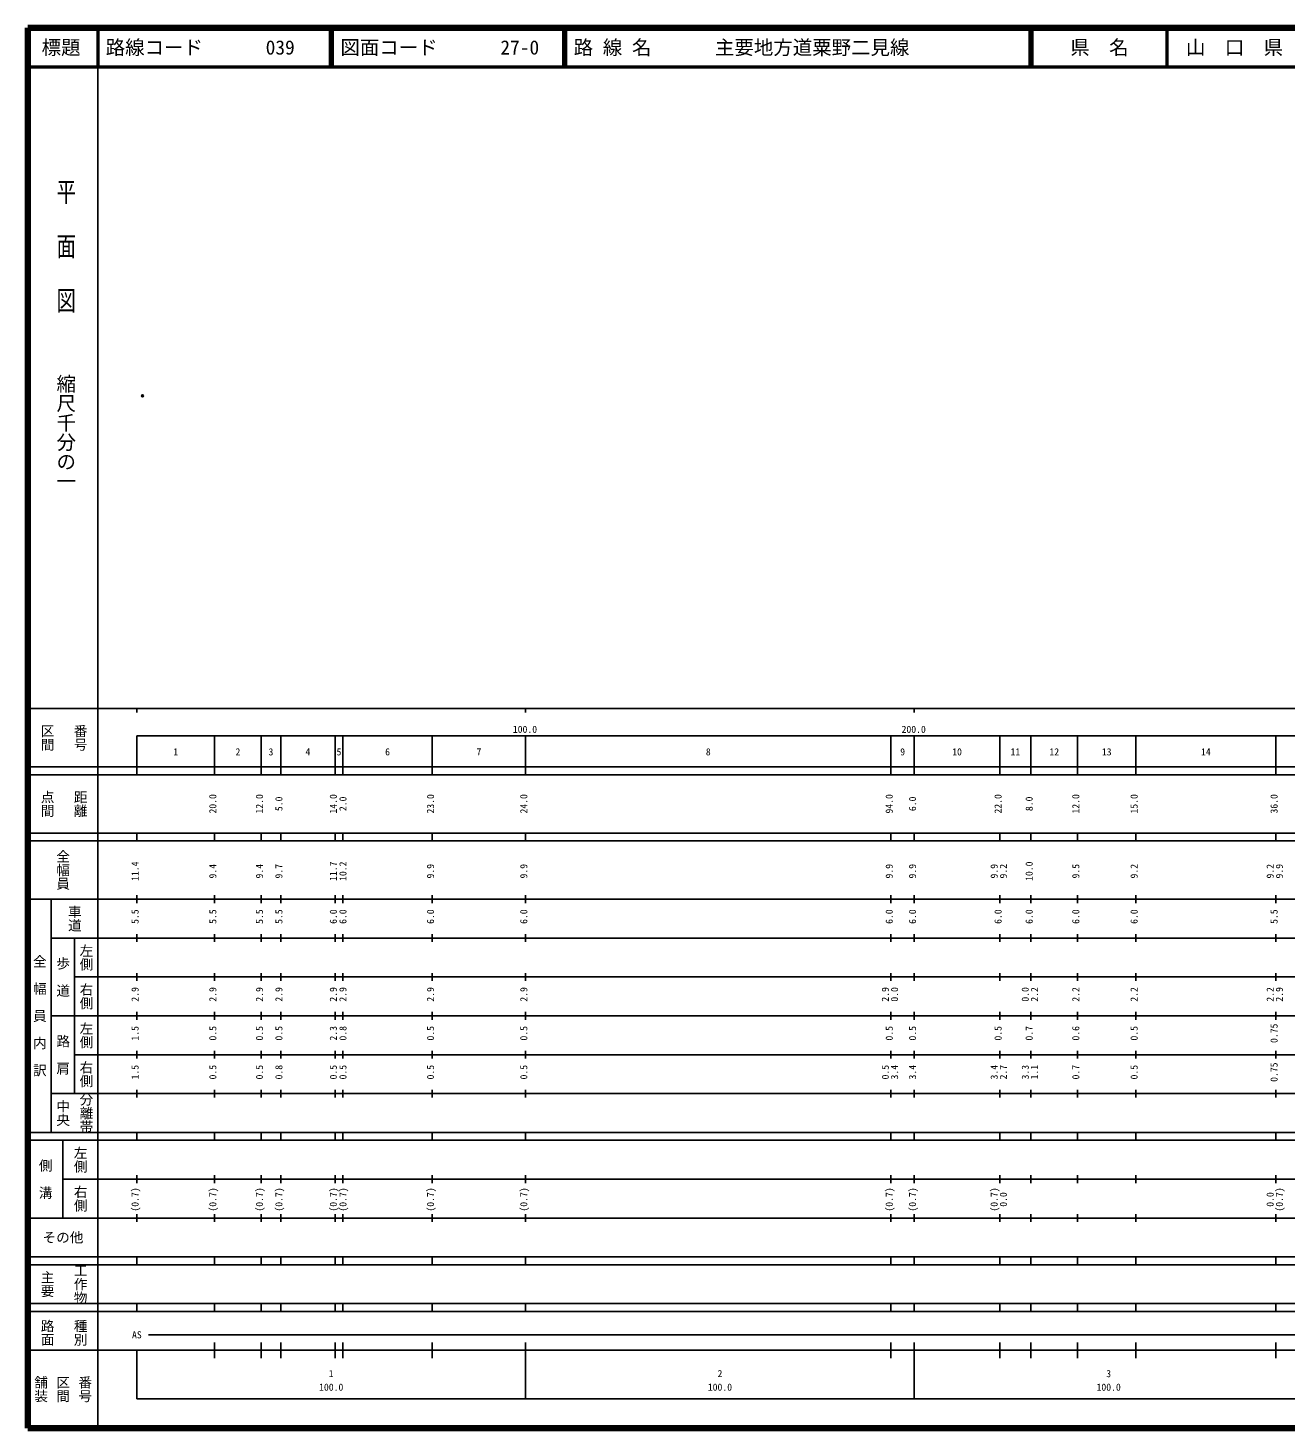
# Model space of a CAD drawing. Units: millimetres on the paper. Extents: x 40 to 680, y 20 to 380.
# Drawn here: x 40 to 363.4, y 20 to 380 of the extents above; entities that cross this region are included whole.
import ezdxf
from ezdxf.enums import TextEntityAlignment as Align

# ---------------------------------------------------------------- set-up
doc = ezdxf.new("R2010")
doc.units = ezdxf.units.MM
doc.header["$PDMODE"] = 32
doc.header["$PDSIZE"] = 0.5
doc.layers.add('M-OTRS', color=6, linetype='Continuous')
doc.layers.add('M-TTL-TXT', color=7, linetype='Continuous')
for name, color, linetype, lineweight in [('M-TTL', 2, 'Continuous', 140), ('M-TTL-BAND', 7, 'Continuous', 25), ('M-TTL-LINE', 7, 'Continuous', 50)]:
    doc.layers.add(name, color=color, linetype=linetype, lineweight=lineweight)
doc.styles.add('@ＭＳ ゴシック', font='')
doc.styles.add('ＭＳ ゴシック', font='')
doc.styles.get('@ＭＳ ゴシック').set_extended_font_data('@MS Gothic')
doc.styles.get('ＭＳ ゴシック').set_extended_font_data('MS Gothic')

msp = doc.modelspace()

# ---------------------------------------------------------------- linework, layer by layer
at = {"layer": 'M-OTRS'}
msp.add_point((69.453, 285.408), dxfattribs=at)
at = {"layer": 'M-TTL'}
for p, q in [((40, 380), (40, 20)), ((680, 380), (40, 380)), ((40, 20), (680, 20))]:
    msp.add_line(p, q, dxfattribs=at)
at = {"layer": 'M-TTL-BAND'}
for p, q in [((58, 370), (58, 20)), ((40, 205), (579, 205)), ((68, 205), (68, 204)), ((168, 205), (168, 204)), ((268, 205), (268, 204)), ((68, 198), (579, 198)), ((68, 198), (68, 188)), ((88, 188), (88, 198)), ((100, 188), (100, 198)), ((105, 188), (105, 198)), ((119, 188), (119, 198)), ((121, 188), (121, 198)), ((144, 188), (144, 198)), ((168, 188), (168, 198)), ((262, 188), (262, 198)), ((268, 188), (268, 198)), ((290, 188), (290, 198)), ((298, 188), (298, 198)), ((310, 188), (310, 198)), ((325, 188), (325, 198)), ((361, 188), (361, 198)), ((40, 190), (579, 190)), ((40, 188), (579, 188)), ((40, 173), (579, 173)), ((68, 171), (68, 173)), ((88, 171), (88, 173)), ((100, 171), (100, 173)), ((105, 171), (105, 173)), ((119, 171), (119, 173)), ((121, 171), (121, 173)), ((144, 171), (144, 173)), ((168, 171), (168, 173)), ((262, 171), (262, 173)), ((268, 171), (268, 173)), ((290, 171), (290, 173)), ((298, 171), (298, 173)), ((310, 171), (310, 173)), ((325, 171), (325, 173)), ((361, 171), (361, 173)), ((40, 171), (579, 171)), ((40, 156), (579, 156)), ((46, 96), (46, 156)), ((68, 155), (68, 157)), ((88, 155), (88, 157)), ((100, 155), (100, 157)), ((105, 155), (105, 157)), ((119, 155), (119, 157)), ((121, 155), (121, 157)), ((144, 155), (144, 157)), ((168, 155), (168, 157)), ((262, 155), (262, 157)), ((268, 155), (268, 157)), ((290, 155), (290, 157)), ((298, 155), (298, 157)), ((310, 155), (310, 157)), ((325, 155), (325, 157)), ((361, 155), (361, 157)), ((46, 146), (579, 146)), ((52, 146), (52, 106)), ((68, 145), (68, 147)), ((88, 145), (88, 147)), ((100, 145), (100, 147)), ((105, 145), (105, 147)), ((119, 145), (119, 147)), ((121, 145), (121, 147)), ((144, 145), (144, 147)), ((168, 145), (168, 147)), ((262, 145), (262, 147)), ((268, 145), (268, 147)), ((290, 145), (290, 147)), ((298, 145), (298, 147)), ((310, 145), (310, 147)), ((325, 145), (325, 147)), ((361, 145), (361, 147)), ((68, 135), (68, 137)), ((88, 135), (88, 137)), ((100, 135), (100, 137)), ((105, 135), (105, 137)), ((119, 135), (119, 137)), ((121, 135), (121, 137)), ((144, 135), (144, 137)), ((168, 135), (168, 137)), ((262, 135), (262, 137)), ((268, 135), (268, 137)), ((290, 135), (290, 137)), ((298, 135), (298, 137)), ((310, 135), (310, 137)), ((325, 135), (325, 137)), ((361, 135), (361, 137)), ((52, 136), (579, 136)), ((46, 126), (579, 126)), ((68, 125), (68, 127)), ((88, 125), (88, 127)), ((100, 125), (100, 127)), ((105, 125), (105, 127)), ((119, 125), (119, 127)), ((121, 125), (121, 127)), ((144, 125), (144, 127)), ((168, 125), (168, 127)), ((262, 125), (262, 127)), ((268, 125), (268, 127)), ((290, 125), (290, 127)), ((298, 125), (298, 127)), ((310, 125), (310, 127)), ((325, 125), (325, 127)), ((361, 125), (361, 127)), ((52, 116), (579, 116)), ((68, 115), (68, 117)), ((88, 115), (88, 117)), ((100, 115), (100, 117)), ((105, 115), (105, 117)), ((119, 115), (119, 117)), ((121, 115), (121, 117)), ((144, 115), (144, 117)), ((168, 115), (168, 117)), ((262, 115), (262, 117)), ((268, 115), (268, 117)), ((290, 115), (290, 117)), ((298, 115), (298, 117)), ((310, 115), (310, 117)), ((325, 115), (325, 117)), ((361, 115), (361, 117)), ((46, 106), (579, 106)), ((68, 105), (68, 107)), ((88, 105), (88, 107)), ((100, 105), (100, 107)), ((105, 105), (105, 107)), ((119, 105), (119, 107)), ((121, 105), (121, 107)), ((144, 105), (144, 107)), ((168, 105), (168, 107)), ((262, 105), (262, 107)), ((268, 105), (268, 107)), ((290, 105), (290, 107)), ((298, 105), (298, 107)), ((310, 105), (310, 107)), ((325, 105), (325, 107)), ((361, 105), (361, 107)), ((40, 96), (579, 96)), ((40, 94), (579, 94)), ((49, 94), (49, 74)), ((68, 94), (68, 96)), ((88, 94), (88, 96)), ((100, 94), (100, 96)), ((105, 94), (105, 96)), ((119, 94), (119, 96)), ((121, 94), (121, 96)), ((144, 94), (144, 96)), ((168, 94), (168, 96)), ((262, 94), (262, 96)), ((268, 94), (268, 96)), ((290, 94), (290, 96)), ((298, 94), (298, 96)), ((310, 94), (310, 96)), ((325, 94), (325, 96)), ((361, 94), (361, 96)), ((49, 84), (579, 84)), ((68, 83), (68, 85)), ((88, 83), (88, 85)), ((100, 83), (100, 85)), ((105, 83), (105, 85)), ((119, 83), (119, 85)), ((121, 83), (121, 85)), ((144, 83), (144, 85)), ((168, 83), (168, 85)), ((262, 83), (262, 85)), ((268, 83), (268, 85)), ((290, 83), (290, 85)), ((298, 83), (298, 85)), ((310, 83), (310, 85)), ((325, 83), (325, 85)), ((361, 83), (361, 85)), ((40, 74), (579, 74)), ((68, 73), (68, 75)), ((88, 73), (88, 75)), ((100, 73), (100, 75)), ((105, 73), (105, 75)), ((119, 73), (119, 75)), ((121, 73), (121, 75)), ((144, 73), (144, 75)), ((168, 73), (168, 75)), ((262, 73), (262, 75)), ((268, 73), (268, 75)), ((290, 73), (290, 75)), ((298, 73), (298, 75)), ((310, 73), (310, 75)), ((325, 73), (325, 75)), ((361, 73), (361, 75)), ((40, 64), (579, 64)), ((40, 62), (579, 62)), ((68, 62), (68, 64)), ((88, 62), (88, 64)), ((100, 62), (100, 64)), ((105, 62), (105, 64)), ((119, 62), (119, 64)), ((121, 62), (121, 64)), ((144, 62), (144, 64)), ((168, 62), (168, 64)), ((262, 62), (262, 64)), ((268, 62), (268, 64)), ((290, 62), (290, 64)), ((298, 62), (298, 64)), ((310, 62), (310, 64)), ((325, 62), (325, 64)), ((361, 62), (361, 64)), ((40, 52), (579, 52)), ((68, 50), (68, 52)), ((88, 50), (88, 52)), ((100, 50), (100, 52)), ((105, 50), (105, 52)), ((119, 50), (119, 52)), ((121, 50), (121, 52)), ((144, 50), (144, 52)), ((168, 50), (168, 52)), ((262, 50), (262, 52)), ((268, 50), (268, 52)), ((290, 50), (290, 52)), ((298, 50), (298, 52)), ((310, 50), (310, 52)), ((325, 50), (325, 52)), ((361, 50), (361, 52)), ((40, 50), (579, 50)), ((71, 44), (565, 44)), ((40, 40), (579, 40)), ((68, 40), (68, 27.5)), ((88, 38), (88, 42)), ((100, 38), (100, 42)), ((105, 38), (105, 42)), ((119, 38), (119, 42)), ((121, 38), (121, 42)), ((144, 38), (144, 42)), ((168, 27.5), (168, 42)), ((262, 38), (262, 42)), ((268, 27.5), (268, 42)), ((290, 38), (290, 42)), ((298, 38), (298, 42)), ((310, 38), (310, 42)), ((325, 38), (325, 42)), ((361, 38), (361, 42)), ((68, 27.5), (579, 27.5))]:
    msp.add_line(p, q, dxfattribs=at)
at = {"layer": 'M-TTL-LINE'}
for p, q in [((58, 380), (58, 370)), ((117.75, 380), (117.75, 370)), ((118.25, 380), (118.25, 370)), ((177.75, 380), (177.75, 370)), ((178.25, 380), (178.25, 370)), ((297.75, 380), (297.75, 370)), ((298.25, 380), (298.25, 370)), ((333, 380), (333, 370)), ((40, 370), (680, 370))]:
    msp.add_line(p, q, dxfattribs=at)

# ---------------------------------------------------------------- texts
at = {"layer": 'M-TTL-BAND', "style": '@ＭＳ ゴシック', "width": 1.4}
msp.add_text('平  面  図', height=3.666, rotation=270, dxfattribs=at).set_placement((49.777, 306.475), align=Align.MIDDLE_RIGHT)
at = {"layer": 'M-TTL-BAND', "style": '@ＭＳ ゴシック'}
msp.add_text('縮尺千分の一', height=3.666, rotation=270, dxfattribs=at).set_placement((49.777, 261.03), align=Align.MIDDLE_RIGHT)
for s, p in [('区間', (45, 197.5)), ('番号', (53.5, 197.5)), ('点間', (45, 180.5)), ('距離', (53.5, 180.5)), ('全幅員', (49, 163.5)), ('車道', (52, 151)), ('左側', (55, 141)), ('全\u3000幅\u3000員\u3000内\u3000訳', (43, 126)), ('歩\u3000道', (49, 136)), ('右側', (55, 131)), ('左側', (55, 121)), ('路\u3000肩', (49, 116)), ('右側', (55, 111)), ('分離帯', (55, 101)), ('中央', (49, 101)), ('左側', (53.5, 89)), ('側\u3000溝', (44.5, 84)), ('右側', (53.5, 79)), ('工作物', (53.5, 57)), ('主要', (45, 57)), ('路面', (45, 44.5)), ('種別', (53.5, 44.5)), ('舗装', (43.333, 30)), ('区間', (49, 30)), ('番号', (54.667, 30))]:
    msp.add_text(s, height=2.566, rotation=270, dxfattribs=at).set_placement(p, align=Align.MIDDLE_CENTER)
at = {"layer": 'M-TTL-BAND', "style": 'ＭＳ ゴシック'}
for s, p in [('100.0', (167.844, 198.195)), ('200.0', (267.844, 198.195)), ('1', (78, 192.405)), ('2', (94, 192.405)), ('3', (102.5, 192.405)), ('4', (112, 192.405)), ('5', (120, 192.405)), ('6', (132.5, 192.405)), ('7', (156, 192.405)), ('8', (215, 192.405)), ('9', (265, 192.405)), ('10', (279, 192.405)), ('11', (294, 192.405)), ('12', (304, 192.405)), ('13', (317.5, 192.405)), ('14', (343, 192.405)), ('AS', (68, 42.5)), ('1', (118, 32.523)), ('2', (218, 32.523)), ('3', (318, 32.523)), ('100.0', (118, 29.033)), ('100.0', (218, 29.033)), ('100.0', (318, 29.033))]:
    msp.add_text(s, height=1.833, dxfattribs=at).set_placement(p, align=Align.BOTTOM_CENTER)
for s, p in [('20.0', (89, 180.5)), ('12.0', (101, 180.5)), ('5.0', (106, 180.5)), ('14.0', (120, 180.5)), ('2.0', (122.475, 180.5)), ('23.0', (145, 180.5)), ('24.0', (169, 180.5)), ('94.0', (263, 180.5)), ('6.0', (269, 180.5)), ('22.0', (291, 180.5)), ('8.0', (299, 180.5)), ('12.0', (311, 180.5)), ('15.0', (326, 180.5)), ('36.0', (362, 180.5)), ('11.4', (69, 163.174)), ('9.4', (89, 163.174)), ('9.4', (101, 163.174)), ('9.7', (106, 163.174)), ('11.7', (120, 163.174)), ('10.2', (122.475, 163.174)), ('9.9', (145, 163.174)), ('9.9', (169, 163.174)), ('9.9', (263, 163.174)), ('9.9', (269, 163.174)), ('9.9', (290, 163.174)), ('9.2', (292.37, 163.174)), ('10.0', (299, 163.174)), ('9.5', (311, 163.174)), ('9.2', (326, 163.174)), ('9.2', (361, 163.174)), ('9.9', (363.37, 163.174)), ('5.5', (69, 151.5)), ('5.5', (89, 151.5)), ('5.5', (101, 151.5)), ('5.5', (106, 151.5)), ('6.0', (120, 151.5)), ('6.0', (122.475, 151.5)), ('6.0', (145, 151.5)), ('6.0', (169, 151.5)), ('6.0', (263, 151.5)), ('6.0', (269, 151.5)), ('6.0', (291, 151.5)), ('6.0', (299, 151.5)), ('6.0', (311, 151.5)), ('6.0', (326, 151.5)), ('5.5', (362, 151.5)), ('2.9', (69, 131.5)), ('2.9', (89, 131.5)), ('2.9', (101, 131.5)), ('2.9', (106, 131.5)), ('2.9', (120, 131.5)), ('2.9', (122.475, 131.5)), ('2.9', (145, 131.5)), ('2.9', (169, 131.5)), ('2.9', (262, 131.5)), ('0.0', (264.37, 131.5)), ('0.0', (298, 131.5)), ('2.2', (300.37, 131.5)), ('2.2', (311, 131.5)), ('2.2', (326, 131.5)), ('2.2', (361, 131.5)), ('2.9', (363.37, 131.5)), ('1.5', (69, 121.5)), ('0.5', (89, 121.5)), ('0.5', (101, 121.5)), ('0.5', (106, 121.5)), ('2.3', (120, 121.5)), ('0.8', (122.475, 121.5)), ('0.5', (145, 121.5)), ('0.5', (169, 121.5)), ('0.5', (263, 121.5)), ('0.5', (269, 121.5)), ('0.5', (291, 121.5)), ('0.7', (299, 121.5)), ('0.6', (311, 121.5)), ('0.5', (326, 121.5)), ('0.75', (362, 121.5)), ('1.5', (69, 111.5)), ('0.5', (89, 111.5)), ('0.5', (101, 111.5)), ('0.8', (106, 111.5)), ('0.5', (120, 111.5)), ('0.5', (122.475, 111.5)), ('0.5', (145, 111.5)), ('0.5', (169, 111.5)), ('0.5', (262, 111.5)), ('3.4', (264.37, 111.5)), ('3.4', (269, 111.5)), ('3.4', (290, 111.5)), ('2.7', (292.37, 111.5)), ('3.3', (298, 111.5)), ('1.1', (300.37, 111.5)), ('0.7', (311, 111.5)), ('0.5', (326, 111.5)), ('0.75', (362, 111.5)), ('(0.7)', (69, 78.764)), ('(0.7)', (89, 78.764)), ('(0.7)', (101, 78.764)), ('(0.7)', (106, 78.764)), ('(0.7)', (120, 78.764)), ('(0.7)', (122.475, 78.764)), ('(0.7)', (145, 78.764)), ('(0.7)', (169, 78.764)), ('(0.7)', (263, 78.764)), ('(0.7)', (269, 78.764)), ('(0.7)', (290, 78.764)), ('0.0', (292.37, 78.764)), ('0.0', (361, 78.764)), ('(0.7)', (363.37, 78.764))]:
    msp.add_text(s, height=1.833, rotation=90, dxfattribs=at).set_placement(p, align=Align.BOTTOM_CENTER)
msp.add_text('その他', height=2.566, dxfattribs=at).set_placement((49, 69), align=Align.MIDDLE_CENTER)
at = {"layer": 'M-TTL-TXT', "style": 'ＭＳ ゴシック'}
for s, p in [('標題', (48.5, 375)), ('県\u3000名', (315.625, 375)), ('山\u3000口\u3000県', (350.375, 375))]:
    msp.add_text(s, height=3.666, dxfattribs=at).set_placement(p, align=Align.MIDDLE_CENTER)
for s, p in [('路線コード', (60, 375)), ('039', (101.142, 375)), ('図面コード', (120.38, 375)), ('27-0', (161.521, 375)), ('路 線 名', (180.38, 375)), ('主要地方道粟野二見線', (216.734, 375))]:
    msp.add_text(s, height=3.666, dxfattribs=at).set_placement(p, align=Align.MIDDLE_LEFT)

doc.saveas('drawing.dxf')
